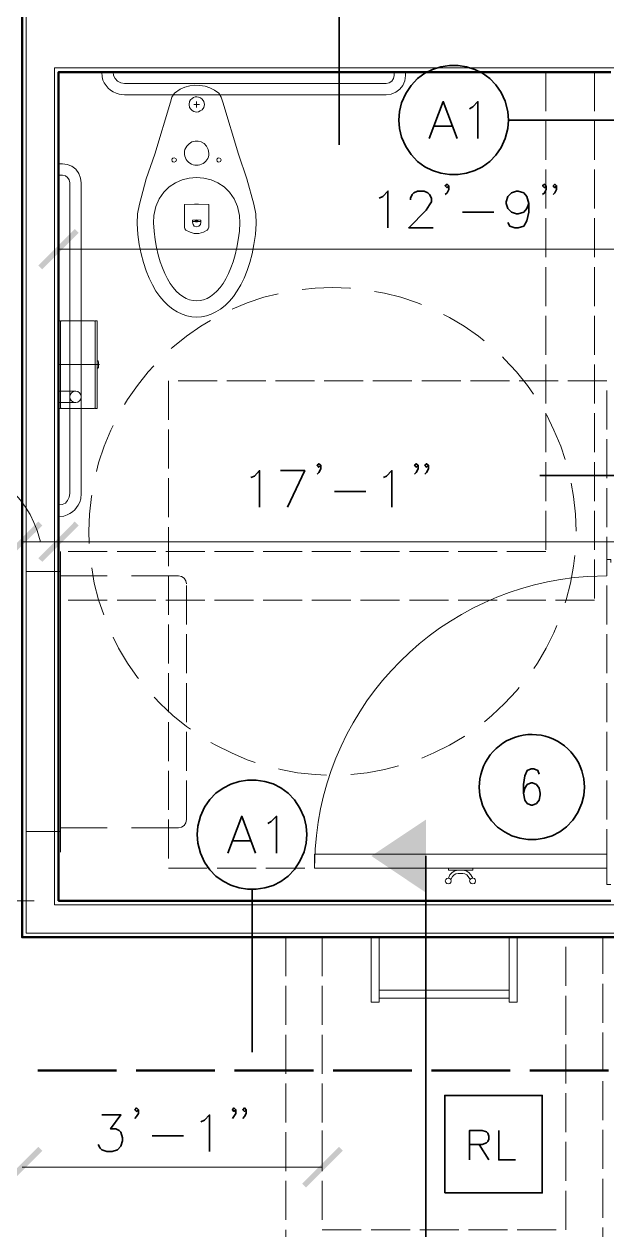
# Model space of a CAD drawing. Header units: inches. Extents: x 5 to 516, y -193 to 129.
# Drawn here: x 199.72 to 205.7, y 61.36 to 73.73 of the extents above; entities that cross this region are included whole.
import ezdxf

# ---------------------------------------------------------------- set-up
doc = ezdxf.new("R2010")
doc.units = ezdxf.units.IN
doc.header["$MEASUREMENT"] = 0
doc.linetypes.add('PDF_IMPORT', pattern=[1, 0.8, -0.2])
doc.layers.add('PDF2_Geometry', color=7, linetype='Continuous')
doc.layers.add('PDF2_Solid Fills', color=7, linetype='Continuous')

msp = doc.modelspace()

# ---------------------------------------------------------------- hatches: boundary and pattern name
at = {"layer": 'PDF2_Solid Fills', "transparency": 33554559}
for points in [[(199.9086802, 68.5834155), (199.8686786, 68.6234171), (199.4920135, 68.2467523), (199.5320135, 68.2100856), (199.5320272, 68.2100989), (199.5320135, 68.2100821)], [(199.9086802, 68.2100837), (200.2820136, 68.5834171), (200.2420136, 68.6234171)]]:
    msp.add_hatch(color=256, dxfattribs=at).paths.add_polyline_path(points)

# ---------------------------------------------------------------- linework, layer by layer
at = {"layer": 'PDF2_Geometry', "lineweight": 9}
for points in [[(193.2120109, 57.3167486), (217.2020132, 57.3167486), (217.2020132, 64.4000825), (199.7420115, 64.4000825), (199.7420115, 82.3600838)], [(205.7853422, 73.2767481), (200.0353418, 73.2767481), (200.0353418, 64.6934141), (205.7853422, 64.6934141)]]:
    msp.add_lwpolyline(points, dxfattribs=at)
at = {"layer": 'PDF2_Geometry', "lineweight": 50}
for points in [[(217.1586816, 64.3600807), (199.7020135, 64.3600807), (199.7020135, 82.3167489)], [(205.742014, 73.2334199), (200.0753469, 73.2334199), (200.0753469, 64.7334192), (205.742014, 64.7334192)]]:
    msp.add_lwpolyline(points, dxfattribs=at)
at = {"layer": 'PDF2_Geometry', "lineweight": 35}
for points in [[(202.9553453, 72.4867496), (202.9553453, 74.1567497)], [(203.5953475, 72.5667529), (203.5753475, 72.6534196), (203.5686808, 72.7400863), (203.5753475, 72.8300863), (203.5953475, 72.9167529)], [(203.8786784, 72.5534204), (204.0220117, 72.9300871), (204.1653451, 72.5534204)], [(204.2920153, 72.8567516), (204.3253486, 72.8767516), (204.378682, 72.9300849), (204.378682, 72.5534182)], [(204.6853476, 72.8300863), (204.6920142, 72.7400863), (204.6853476, 72.6534196)], [(206.362016, 72.7400863), (204.6920159, 72.7400863)], [(203.9320096, 72.6800819), (204.1120096, 72.6800819)], [(203.3653456, 71.9400848), (203.4020122, 71.9567515), (203.4553456, 72.0134182), (203.4553456, 71.6367515)], [(203.6853461, 71.9234155), (203.6853461, 71.9400821), (203.7053461, 71.9767488), (203.7220128, 71.9934155), (203.7586795, 72.0134155), (203.8286795, 72.0134155), (203.8653461, 71.9934155), (203.8820128, 71.9767488), (203.9020128, 71.9400821), (203.9020128, 71.9034155), (203.8820128, 71.8700821), (203.8486795, 71.8167488), (203.6686795, 71.6367488), (203.9186795, 71.6367488)], [(204.0786771, 72.0667531), (204.0620104, 72.0467531), (204.0420104, 72.0667531), (204.0620104, 72.0834198), (204.0786771, 72.0667531), (204.0786771, 72.0300865), (204.0620104, 71.9934198), (204.0420104, 71.9767531)], [(204.9020143, 71.8867537), (204.8820142, 71.8334203), (204.8486809, 71.7967537), (204.7920142, 71.780087), (204.7753476, 71.780087), (204.7220142, 71.7967537), (204.6853476, 71.8334203), (204.6686809, 71.8867537), (204.6686809, 71.9034203), (204.6853476, 71.9567537), (204.7220142, 71.9934203), (204.7753476, 72.0134203), (204.7920142, 72.0134203), (204.8486809, 71.9934203), (204.8820142, 71.9567537), (204.9020143, 71.8867537), (204.9020143, 71.7967537), (204.8820142, 71.7067537), (204.8486809, 71.6534203), (204.7920142, 71.6367536), (204.7586809, 71.6367536), (204.7053476, 71.6534203), (204.6853476, 71.690087)], [(205.0786771, 72.0667531), (205.0620105, 72.0467531), (205.0420105, 72.0667531), (205.0620105, 72.0834198), (205.0786771, 72.0667531), (205.0786771, 72.0300865), (205.0620105, 71.9934198), (205.0420105, 71.9767531)], [(205.1853463, 72.0667531), (205.1686796, 72.0467531), (205.1520129, 72.0667531), (205.1686796, 72.0834198), (205.1853463, 72.0667531), (205.1853463, 72.0300865), (205.1686796, 71.9934198), (205.1520129, 71.9767531)], [(204.2220147, 71.7967471), (204.5420148, 71.7967471)], [(202.0486747, 69.0734193), (202.0853414, 69.090086), (202.1386747, 69.1467526), (202.1386747, 68.7700859)], [(202.425343, 68.7700813), (202.6020097, 69.146748), (202.3520097, 69.146748)], [(202.7653428, 69.2000808), (202.7453428, 69.1800808), (202.7286761, 69.2000808), (202.7453428, 69.2167475), (202.7653428, 69.2000808), (202.7653428, 69.1634141), (202.7453428, 69.1267475), (202.7286761, 69.1100808)], [(203.4086805, 69.0734193), (203.4420139, 69.090086), (203.4953472, 69.1467526), (203.4953472, 68.7700859)], [(203.7653429, 69.2000808), (203.7453429, 69.1800808), (203.7286762, 69.2000808), (203.7453429, 69.2167475), (203.7653429, 69.2000808), (203.7653429, 69.1634141), (203.7453429, 69.1267475), (203.7286762, 69.1100808)], [(203.872012, 69.2000808), (203.852012, 69.1800808), (203.8353453, 69.2000808), (203.852012, 69.2167475), (203.872012, 69.2000808), (203.872012, 69.1634141), (203.852012, 69.1267475), (203.8353453, 69.1100808)], [(205.015343, 69.0967483), (206.6853431, 69.0967483)], [(202.9086805, 68.9300816), (203.2286805, 68.9300816)], [(205.0053468, 66.0334139), (204.9920134, 66.0700806), (204.9520134, 66.0867472), (204.9253468, 66.0867472), (204.8853468, 66.0700806), (204.8586801, 66.0167472), (204.8453468, 65.9267472), (204.8453468, 65.8367472), (204.8586801, 65.7667472), (204.8853468, 65.7300805), (204.9253468, 65.7134139), (204.9386801, 65.7134139), (204.9786801, 65.7300805), (205.0053468, 65.7667472), (205.0186801, 65.8200805), (205.0186801, 65.8367472), (205.0053468, 65.8900806), (204.9786801, 65.9267472), (204.9386801, 65.9434139), (204.9253468, 65.9434139), (204.8853468, 65.9267472), (204.8586801, 65.8900806), (204.8453468, 65.8367472)], [(201.8120143, 65.2234163), (201.9553476, 65.600083), (202.0953476, 65.2234163)], [(202.2220146, 65.5267475), (202.2586812, 65.5467475), (202.3120146, 65.6000808), (202.3120146, 65.2234141)], [(202.5953452, 65.2367521), (202.6153452, 65.3234187), (202.6220119, 65.4134187), (202.6153452, 65.5000854), (202.5953452, 65.5867521)], [(201.5053451, 65.5000854), (201.4986785, 65.4134187), (201.5053451, 65.3234187)], [(201.8653454, 65.3500846), (202.0420121, 65.3500846)], [(203.8453464, 65.1934141), (203.8453464, 59.9767469)], [(202.0620143, 63.1800812), (202.0620143, 64.8500812)], [(200.8953475, 62.5900814), (200.8753475, 62.5734147), (200.8586809, 62.5900814), (200.8753475, 62.6100814), (200.8953475, 62.5900814), (200.8953475, 62.5534147), (200.8753475, 62.5200814), (200.8586809, 62.5000814)], [(201.8953476, 62.5900814), (201.8753476, 62.5734147), (201.8586809, 62.5900814), (201.8753476, 62.6100814), (201.8953476, 62.5900814), (201.8953476, 62.5534147), (201.8753476, 62.5200814), (201.8586809, 62.5000814)], [(202.0020099, 62.5900814), (201.9820099, 62.5734147), (201.9653433, 62.5900814), (201.9820099, 62.6100814), (202.0020099, 62.5900814), (202.0020099, 62.5534147), (201.9820099, 62.5200814), (201.9653433, 62.5000814)], [(200.5186792, 62.5367502), (200.7153459, 62.5367502), (200.6086792, 62.3934169), (200.6620126, 62.3934169), (200.6986792, 62.3767502), (200.7153459, 62.3600835), (200.7320126, 62.3034169), (200.7320126, 62.2700835), (200.7153459, 62.2167502), (200.6786792, 62.1800835), (200.6253459, 62.1634168), (200.5720125, 62.1634168), (200.5186792, 62.1800835), (200.5020125, 62.1967502), (200.4820125, 62.2334168)], [(201.5353419, 62.4667497), (201.5720086, 62.4834163), (201.6253419, 62.5367497), (201.6253419, 62.1634163)], [(204.2920153, 62.0767485), (204.2920153, 62.3767486), (204.4220153, 62.3767486), (204.4653486, 62.3634152), (204.478682, 62.3500819), (204.4920153, 62.3200819), (204.4920153, 62.2900819), (204.478682, 62.2634152), (204.4653486, 62.2500819), (204.4220153, 62.2334152), (204.2920153, 62.2334152)], [(204.5920099, 62.3767499), (204.5920099, 62.0767499), (204.7653432, 62.0767499)], [(201.0353418, 62.3234188), (201.3586752, 62.3234188)], [(204.3920112, 62.233419), (204.4920112, 62.0767523)]]:
    msp.add_lwpolyline(points, dxfattribs=at)
at = {"layer": 'PDF2_Geometry', "linetype": 'PDF_IMPORT', "lineweight": 15, "ltscale": 0.5}
for points in [[(205.5753474, 73.2334199), (205.5753474, 67.8167528), (200.0753418, 67.8167528)], [(200.0753469, 73.2334199), (205.0753473, 73.2334199), (205.0753473, 68.3167477), (200.0753469, 68.3167528), (200.0753469, 73.2334147)], [(205.7020089, 65.0667526), (205.7020089, 70.066753), (201.2020085, 70.066753), (201.2020085, 65.0667526), (205.7020089, 65.0667526)], [(201.3886812, 65.5667526), (201.3886812, 67.9834195)], [(205.6586807, 60.9834189), (205.6586807, 64.360085), (202.4086788, 64.3600807), (202.4086804, 60.9834181), (205.6586791, 60.9834189)], [(205.2820124, 61.3600805), (205.2820124, 64.3600807), (202.7820138, 64.3600807), (202.7820122, 61.3600805), (205.282014, 61.3600805)]]:
    msp.add_lwpolyline(points, dxfattribs=at)
at = {"layer": 'PDF2_Geometry', "lineweight": 15}
for points in [[(200.5220098, 73.1834158), (200.5186765, 73.2334158)], [(200.7520098, 73.1167478), (200.7153432, 73.1234145), (200.6820098, 73.1400811), (200.6553432, 73.1667478), (200.6386765, 73.1967478), (200.6353432, 73.2334145)], [(203.6353448, 73.233418), (203.6353448, 73.1967513), (203.6286781, 73.143418), (203.6086781, 73.0967513), (203.5786781, 73.0567513), (203.5353448, 73.0267513), (203.4886781, 73.0067513), (203.4386781, 73.0000846)], [(203.5186795, 73.2334199), (203.5186795, 73.1967532)], [(203.4386759, 73.1167478), (200.752009, 73.1167478)], [(203.5186795, 73.1967513), (203.5120128, 73.1667513), (203.4953461, 73.1400847), (203.4686794, 73.123418), (203.4386794, 73.1167513)], [(200.7520098, 73.0000825), (200.6986765, 73.0067491)], [(202.8920111, 73.0000825), (203.4386778, 73.0000825), (200.7520109, 73.0000825)], [(201.2386771, 72.9767467), (201.2253438, 72.9234134), (201.0620104, 72.39008)], [(201.2653427, 73.0167519), (201.238676, 72.9767519)], [(201.3220102, 73.0567467), (201.2653435, 73.0167467)], [(201.7186769, 73.0167467), (201.7453435, 72.9767467), (201.7620102, 72.9234134), (201.9220102, 72.39008)], [(201.4186771, 72.9300865), (201.4153438, 72.9000865), (201.4186771, 72.8700865)], [(201.5486771, 72.8467532), (201.5653438, 72.8700865), (201.5720105, 72.9000865), (201.5653438, 72.9300865), (201.5486771, 72.9567532)], [(201.0620142, 72.3900835), (200.9753475, 72.1367502), (200.9053475, 71.8800835)], [(201.2786752, 72.3167491), (201.2853419, 72.3334158), (201.2786752, 72.3467491)], [(201.7386769, 72.3167491), (201.7453435, 72.3334158), (201.7386769, 72.3467491)], [(202.0786769, 71.8800805), (202.0086769, 72.1367472), (201.9220102, 72.3900805)], [(200.0753453, 72.2934174), (200.1153453, 72.2934174), (200.1653453, 72.2867507), (200.212012, 72.2667507), (200.252012, 72.2367507), (200.282012, 72.1934174), (200.302012, 72.1467507), (200.3086787, 72.0967507)], [(200.0753469, 72.1767521), (200.1153469, 72.1767521)], [(200.1153453, 72.1767521), (200.1453453, 72.1700854), (200.1686786, 72.1534187), (200.1853453, 72.1267521), (200.192012, 72.0967521)], [(200.1920122, 72.0967485), (200.1920122, 68.9100816)], [(200.3086776, 71.5500837), (200.3086776, 72.0967504), (200.3086776, 68.9100835)], [(200.9053437, 71.8800805), (200.8853437, 71.7800805), (200.8820104, 71.6800805)], [(201.4720086, 71.8800799), (201.3686752, 71.8734133), (201.3686752, 71.6434133), (201.3720085, 71.6267466), (201.3820085, 71.6134133)], [(201.5120129, 71.8800805), (201.4720129, 71.8800805)], [(201.6186752, 71.6434133), (201.6186752, 71.8734133), (201.5120086, 71.8800799)], [(202.0786793, 71.8800818), (202.0986793, 71.7800818), (202.1020127, 71.6800818), (202.095346, 71.5667485)], [(200.0753469, 71.666749), (200.0753469, 71.7900824)], [(201.0553459, 71.6000816), (201.0486793, 71.6867482), (201.0520126, 71.7634149)], [(201.9320127, 71.7634149), (201.935346, 71.6867482), (201.9320127, 71.6000816)], [(200.8886792, 71.5667485), (200.8820126, 71.6800818)], [(201.382008, 71.6134179), (201.4253413, 71.5900845), (201.4686747, 71.5767512), (201.5153413, 71.5767512), (201.562008, 71.5900845), (201.602008, 71.6134179)], [(201.5353419, 71.7134138), (201.4920086, 71.7167471), (201.4486752, 71.7134138)], [(201.5353419, 71.7067542), (201.5353419, 71.7034209), (201.5320086, 71.7034209), (201.5286752, 71.7000875), (201.5086752, 71.7000875), (201.5020086, 71.6967542), (201.4820086, 71.6967542), (201.4753419, 71.7000875), (201.4553419, 71.7000875), (201.4520085, 71.7034209), (201.4486752, 71.7034209), (201.4486752, 71.7067542)], [(201.4486787, 71.7134146), (201.4486787, 71.6934146), (201.4553454, 71.6700813), (201.4686787, 71.6534146), (201.4920121, 71.646748), (201.5153454, 71.6534146), (201.5320121, 71.6700813), (201.5353454, 71.6934146)], [(201.4786777, 71.7034209), (201.4753443, 71.7067542), (201.482011, 71.7067542), (201.482011, 71.7100875), (201.502011, 71.7100875), (201.502011, 71.7067542), (201.5086777, 71.7067542), (201.5053443, 71.7034209)], [(201.5353419, 71.6934146), (201.5353419, 71.7134146)], [(201.6020126, 71.6134179), (201.6120126, 71.6267512), (201.6186793, 71.6434179)], [(200.0753469, 71.416749), (212.8253479, 71.416749), (213.2020146, 71.416749)], [(203.0720106, 71.0167517), (203.0653439, 71.0167517), (202.8853439, 71.0234184), (202.7086772, 71.0167517), (202.5753439, 71.0034184)], [(202.3286769, 70.9600839), (202.1820102, 70.9234173), (202.0120102, 70.8667506), (201.8553435, 70.8000839)], [(203.7986749, 70.850085), (203.7586749, 70.8667517), (203.5886748, 70.9234184), (203.4186748, 70.9667517), (203.3186748, 70.9834184)], [(204.4420126, 70.4767465), (204.3853459, 70.5234132), (204.2386792, 70.6267465), (204.0853459, 70.7167465), (204.0253459, 70.7467465)], [(200.0953467, 70.6834183), (200.0820133, 70.6834183), (200.07868, 70.6834183), (200.0753467, 70.6767517)], [(200.0753469, 70.6767509), (200.0753469, 69.7867508), (200.0786803, 69.7834175), (200.0820136, 69.7834175)], [(200.0953461, 70.6834183), (200.0953461, 69.7834182)], [(200.0953461, 70.6767519), (200.0986794, 70.6767519)], [(200.0986759, 70.6767519), (200.1020093, 70.6800853)], [(200.442009, 70.6834183), (200.1053423, 70.6834183), (200.102009, 70.6834183), (200.102009, 70.680085)], [(200.4420155, 70.6834151), (200.4453489, 70.6834151), (200.4453489, 70.6800818), (200.4486822, 70.6767484)], [(200.4520085, 70.6767519), (200.4486751, 70.6767519)], [(200.4653418, 70.6834183), (200.4520085, 70.6834183), (200.4520085, 69.7834182), (200.4653418, 69.7834182)], [(200.4653413, 69.7834142), (200.4686746, 69.7834142), (200.4720079, 69.7867475), (200.4720079, 70.6767476)], [(200.4720144, 70.6767519), (200.4686811, 70.6834186), (200.4653478, 70.6834186)], [(201.6353446, 70.6867481), (201.5353446, 70.6267481), (201.3886779, 70.5234148), (201.2486779, 70.4134148), (201.2320112, 70.3967481)], [(200.4720144, 70.2700814), (200.4786811, 70.2700814)], [(200.4820106, 70.2667516), (200.4786773, 70.270085)], [(200.4820139, 70.2667519), (200.4853472, 70.2600852), (200.4853472, 70.2067519)], [(200.4853472, 70.260082), (200.4853472, 70.2567487), (200.4853472, 70.2067487)], [(204.948679, 69.9300817), (204.888679, 70.0200817), (204.7753457, 70.1600817), (204.6520123, 70.2900817), (204.6320123, 70.3134151)], [(200.0720103, 70.2334197), (200.4953437, 70.2334197)], [(200.4720144, 70.1967511), (200.4786811, 70.1967511)], [(200.4786808, 70.1967511), (200.4820142, 70.2000844)], [(200.4820139, 70.2000842), (200.4853472, 70.2034175), (200.4853472, 70.2067508)], [(200.4853472, 70.2067541), (200.4853472, 70.2100874)], [(201.0520112, 70.2200869), (200.9953446, 70.1600869), (200.8853445, 70.0200869), (200.7820112, 69.8734202), (200.7520112, 69.8234202)], [(200.2520098, 69.9600839), (200.0753431, 69.9600839)], [(200.2520098, 69.8434185), (200.0753431, 69.8434185)], [(200.0820133, 69.7834142), (200.0953467, 69.7834142)], [(200.0953461, 69.7867508), (200.0986794, 69.7867508)], [(200.1053458, 69.7834142), (200.1020125, 69.7834142), (200.1020125, 69.7867475), (200.0986792, 69.7867475)], [(200.1053423, 69.7834142), (200.442009, 69.7834142)], [(200.4420123, 69.7834142), (200.4453456, 69.7834142)], [(200.4486787, 69.7867508), (200.4453453, 69.7867508), (200.4453453, 69.7834175)], [(200.4520085, 69.7867508), (200.4486751, 69.7867508)], [(205.275346, 69.2600852), (205.2286793, 69.3967518), (205.1586793, 69.5600852), (205.0820126, 69.7200852)], [(200.6353445, 69.6067513), (200.6120112, 69.5600846), (200.5420112, 69.3967513), (200.4853445, 69.2267513), (200.4653445, 69.1367513)], [(205.3853449, 68.5234179), (205.3786782, 68.7000846), (205.3586782, 68.8800846), (205.3353449, 69.0167513)], [(200.1920122, 68.9100824), (200.1853456, 68.8734158), (200.1686789, 68.8400824), (200.1453456, 68.8134157), (200.1120122, 68.7967491), (200.0753456, 68.7934157)], [(200.3086776, 68.9100824), (200.3053442, 68.8567491)], [(200.4153467, 68.893413), (200.4120133, 68.8800797), (200.3920133, 68.7000797), (200.3853467, 68.523413), (200.38868, 68.3967463)], [(200.1286776, 68.6800824), (200.0753442, 68.6767491)], [(199.8886811, 68.4167488), (199.8553477, 68.5300821)], [(199.7020084, 68.4167488), (200.0753418, 68.4167488)], [(200.0753469, 68.4167488), (217.1586816, 68.4167488)], [(200.0953461, 65.2334193), (200.0953461, 68.3167528)], [(205.275346, 67.7900872), (205.285346, 67.8200872), (205.3286793, 67.9900872), (205.3586793, 68.1667539), (205.3720127, 68.2767539)], [(200.4153467, 68.1500862), (200.4420134, 67.9900861), (200.4853467, 67.8200861), (200.53868, 67.6667528)], [(200.0953461, 65.4434141), (199.7420128, 65.4434141), (199.7420128, 68.110081)], [(199.7420136, 68.110081), (200.0953469, 68.110081)], [(200.575347, 68.0667528), (200.0953469, 68.0667528)], [(201.3886812, 67.9834195), (201.3820145, 68.0167528), (201.3653478, 68.0434195), (201.3353478, 68.0600862), (201.3053478, 68.0667528), (200.8253478, 68.0667528)], [(204.9520088, 67.1167473), (204.9886755, 67.1700807), (205.0786755, 67.323414), (205.1586755, 67.483414), (205.1886755, 67.5567474)], [(200.6353445, 67.4367479), (200.6920112, 67.3234145), (200.7820112, 67.1700812), (200.8853445, 67.0234145), (200.8953446, 67.0134145)], [(204.4453492, 66.5700825), (204.5220158, 66.6334158), (204.6520159, 66.7567492), (204.7753492, 66.8867492), (204.8020159, 66.9200825)], [(201.0553478, 66.8234191), (201.1186812, 66.7567524), (201.2486812, 66.6334191), (201.3886812, 66.5200858), (201.4286812, 66.4934191)], [(203.8020114, 66.1967508), (203.9253448, 66.2500841), (204.0853448, 66.3300841), (204.2386782, 66.4200841), (204.2453448, 66.4234175)], [(201.6386812, 66.3567511), (201.6886812, 66.3300844), (201.8486812, 66.2500844), (202.0120146, 66.1800844), (202.0920146, 66.1534177)], [(202.3320135, 66.0867518), (202.3553468, 66.0800852), (202.5286802, 66.0467518), (202.7086802, 66.0300852), (202.8253469, 66.0234185)], [(203.0753472, 66.0300841), (203.2420138, 66.0467508), (203.4186805, 66.0800841), (203.5653472, 66.1167508)], [(201.3053478, 65.4834193), (201.3353478, 65.4900859), (201.3653478, 65.5067526), (201.3820145, 65.5334193), (201.3886812, 65.5667526)], [(200.0953461, 65.4834193), (200.5753462, 65.4834193)], [(200.825347, 65.4834193), (201.305347, 65.4834193)], [(202.7020086, 65.0667526), (202.7020086, 65.2134193)], [(204.0753472, 65.0667526), (204.3253473, 65.0667526)], [(205.7020089, 65.0667526), (205.7020089, 64.9000859), (205.7420089, 64.9000859)], [(204.0753472, 64.9667499), (204.0920139, 65.0000832)], [(204.0920098, 65.0000818), (204.1153432, 65.0234152), (204.1420098, 65.0400818), (204.1753432, 65.0467485)], [(204.1020128, 64.9534171), (204.1186795, 64.9834171), (204.1353462, 65.0000837), (204.1520128, 65.0100837), (204.1753462, 65.0134171)], [(204.1753445, 65.0134146), (204.2253445, 65.0134146), (204.2453445, 65.0100813), (204.2653445, 65.0000813), (204.2786779, 64.9834146)], [(204.2253445, 65.0467466), (204.2586779, 65.0400799), (204.2853446, 65.0234133), (204.3053446, 65.0000799)], [(204.2986749, 64.9534171), (204.2786749, 64.9834171)], [(204.3253473, 64.9667499), (204.3053473, 65.0000832)], [(203.3653456, 63.8167525), (204.698679, 63.8167525)], [(203.3653456, 63.7334191), (204.698679, 63.7334191)], [(202.7820122, 62.2500816), (202.7820122, 62.3767483)], [(199.7020084, 62.0000816), (202.7820086, 62.0000816)]]:
    msp.add_lwpolyline(points, dxfattribs=at)
for points in [[(201.4620091, 72.9000865), (201.5220091, 72.9000865)], [(201.4920137, 72.8700819), (201.4920137, 72.9300819)], [(200.0753469, 68.7900821), (200.0753469, 68.6667488)], [(204.3253473, 65.0667466), (204.3253473, 65.0467466), (204.0753472, 65.0467466), (204.0753472, 65.0667466)], [(204.0420153, 64.9367477), (204.0486819, 64.9534144), (204.0586819, 64.9634144), (204.0753486, 64.9667477), (204.0920153, 64.9634144), (204.1020153, 64.9534144), (204.1053486, 64.9367477), (204.1020153, 64.920081), (204.0920153, 64.910081), (204.0753486, 64.9067477), (204.0586819, 64.910081), (204.0486819, 64.920081)], [(204.2920153, 64.9367477), (204.298682, 64.9534144), (204.308682, 64.9634144), (204.3253486, 64.9667477), (204.3420153, 64.9634144), (204.3520153, 64.9534144), (204.3553486, 64.9367477), (204.3520153, 64.920081), (204.3420153, 64.910081), (204.3253486, 64.9067477), (204.308682, 64.910081), (204.298682, 64.920081)], [(196.8253467, 64.7334192), (199.8253469, 64.7334192)], [(203.2820122, 63.693414), (203.2820122, 64.3600807), (203.3653456, 64.3600807), (203.3653456, 63.693414)], [(204.698679, 64.3600807), (204.698679, 63.693414), (204.7820123, 63.693414), (204.7820123, 64.3600807)]]:
    msp.add_lwpolyline(points, close=True, dxfattribs=at)
for points in [[(201.3720085, 72.4400865, 1.1489826359), (201.6186752, 72.4000865), (201.6120086, 72.4400865), (201.5920086, 72.4734198)], [(205.742014, 68.2034195), (205.7420089, 68.2334195), (205.7020089, 68.2334195), (205.7020089, 68.0667528), (205.5053422, 68.0600862, 0.376907078), (202.7086753, 65.2634193), (202.7020086, 65.0667526), (205.7020089, 65.0667526), (205.7020089, 65.2134192), (202.7020086, 65.2134192)]]:
    msp.add_lwpolyline(points, format="xyb", dxfattribs=at)
at = {"layer": 'PDF2_Geometry', "lineweight": 35}
msp.add_lwpolyline([(205.4453482, 65.7334193), (205.4653482, 65.8134193), (205.4720148, 65.900086), (205.4653482, 65.9834193), (205.4453482, 66.0667527, 0.7880745114), (204.3986814, 65.9834193), (204.3920147, 65.900086), (204.3986814, 65.8134193)], format="xyb", dxfattribs=at)
at = {"layer": 'PDF2_Geometry', "linetype": 'PDF_IMPORT', "lineweight": 50, "ltscale": 1.01}
msp.add_lwpolyline([(199.8620155, 62.9934153), (217.5120112, 62.9934153)], dxfattribs=at)
at = {"layer": 'PDF2_Geometry', "lineweight": 35}
msp.add_lwpolyline([(204.0386787, 61.7367488), (204.0386787, 62.7367489), (205.0386788, 62.7367489), (205.0386788, 61.7367488)], close=True, dxfattribs=at)
at = {"layer": 'PDF2_Geometry', "lineweight": 15}
msp.add_circle((200.2501023, 69.9015245), 0.0585929, dxfattribs=at)
at = {"layer": 'PDF2_Geometry', "lineweight": 35}
for points in [[(203.5953475, 72.9167529), (203.7882919, 73.4746419), (204.5845142, 73.4129752), (204.6853476, 72.8300863)], [(204.6853476, 72.6534196), (204.5845142, 72.0705306), (203.7882919, 72.0089195), (203.5953475, 72.5667529)], [(202.5953452, 65.5867521), (202.399123, 66.1474743), (201.6071785, 66.0799188), (201.5053451, 65.5000854)], [(204.3986814, 65.8134193), (204.5037369, 65.2561415), (205.2588482, 65.1960304), (205.4453482, 65.7334193)], [(201.5053451, 65.3234187), (201.6071785, 64.7435853), (202.399123, 64.6760298), (202.5953452, 65.2367521)]]:
    msp.add_open_spline(points, degree=3, dxfattribs=at)
at = {"layer": 'PDF2_Geometry', "lineweight": 15}
for points in [[(200.6986765, 73.0067491), (200.6120098, 73.0235269), (200.5393432, 73.0972492), (200.5220098, 73.1834158)], [(201.7186769, 73.0167467), (201.611788, 73.1112467), (201.446288, 73.1221912), (201.3220102, 73.0567467)], [(201.5486771, 72.9567532), (201.4998993, 72.9969754), (201.4488993, 72.9834199), (201.4186771, 72.9300865)], [(201.4186771, 72.8700865), (201.4536216, 72.8202532), (201.4986216, 72.8066976), (201.5486771, 72.8467532)], [(201.5920086, 72.4734198), (201.5366752, 72.557531), (201.4106197, 72.5389754), (201.3720085, 72.4400865)], [(201.2786752, 72.3467491), (201.2260085, 72.377638), (201.2267863, 72.2858046), (201.2786752, 72.3167491)], [(201.7386769, 72.3467491), (201.6860102, 72.377638), (201.686788, 72.2858046), (201.7386769, 72.3167491)], [(201.9320127, 71.7634149), (201.8581238, 72.2826927), (201.126957, 72.2826927), (201.0520126, 71.7634149)], [(201.5053443, 71.7034209), (201.4964554, 71.7034209), (201.4875665, 71.7034209), (201.4786777, 71.7034209)], [(202.095346, 71.5667485), (201.9636793, 70.4382483), (201.0217904, 70.4371928), (200.8886792, 71.5667485)], [(201.9320127, 71.6000816), (201.8222349, 70.6503592), (201.1609015, 70.6495259), (201.0553459, 71.6000816)], [(199.8553477, 68.5300821), (199.7064588, 68.9906377), (199.2122366, 69.2921933), (198.7353476, 69.2100822)], [(200.3053442, 68.8567491), (200.2733998, 68.7595269), (200.2258998, 68.7120269), (200.1286776, 68.6800824)]]:
    msp.add_open_spline(points, degree=3, dxfattribs=at)
at = {"layer": 'PDF2_Solid Fills', "lineweight": 35, "transparency": 33554559}
for points in [[(200.2420136, 71.6234209), (199.9086802, 71.2100875), (199.8686802, 71.2500875)], [(200.282012, 71.5834157), (200.242012, 71.6234157), (199.9086786, 71.2100823)], [(199.8686751, 68.6234206), (199.5320084, 68.2100872), (199.4920084, 68.2467539)], [(199.8686751, 68.2467523), (199.9086751, 68.2100856), (200.2420085, 68.623419)], [(200.2420136, 68.6234206), (199.9086802, 68.2100872), (199.8686802, 68.2467539)], [(203.285342, 65.1934141), (203.8453421, 65.5667475), (203.8453421, 64.8167474)], [(199.8686751, 62.2100832), (199.5320084, 61.7934165), (199.4920084, 61.8334165)], [(199.9086802, 62.1700849), (199.8686802, 62.2100849), (199.5320135, 61.7934182)], [(202.5753471, 61.8334149), (202.6153471, 61.7934149), (202.9520138, 62.2100816)], [(202.6153455, 61.7934165), (202.9520122, 62.2100832), (202.9920122, 62.1700832)]]:
    msp.add_solid(points, dxfattribs=at)

doc.saveas('drawing.dxf')
